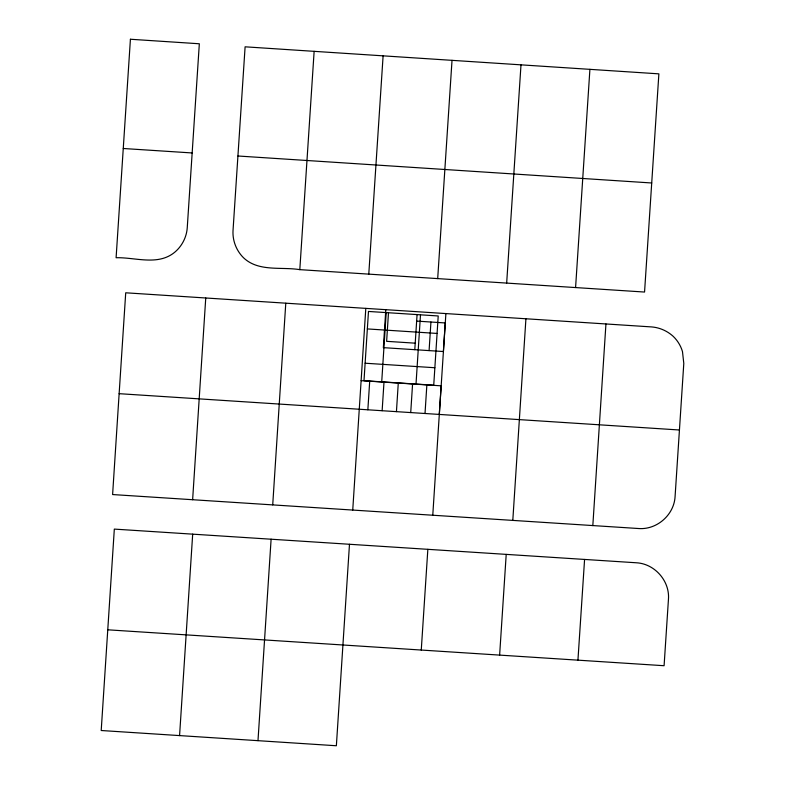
<?xml version="1.0" encoding="UTF-8"?>
<svg xmlns="http://www.w3.org/2000/svg" width="785" height="785" viewBox="0 0 785 785"><rect width="100%" height="100%" fill="white"/><g stroke="black" fill="none" stroke-linecap="round" stroke-linejoin="round"><path stroke-width="1.18" d="M119.134 393.677L112.608 494.55L638.539 528.521C656.888 530.003 674.178 514.823 675.09 496.444L683.794 363.426L682.479 351.572A34.726 34.726 0 0 0 673.255 336.392C667.348 330.976 659.714 327.58 651.717 326.933L125.718 292.795L119.134 393.677L679.447 429.994M192.629 499.711L205.749 298.006M272.719 504.863L285.779 303.216M352.74 510.073L365.8 308.377M367.851 409.79L369.706 381.206M385.808 309.683L383.355 347.647L443.407 351.533L445.232 322.949L416.649 321.094M381.716 381.844L386.2 312.597M382.138 410.712L383.993 382.128M388.487 312.744L386.632 341.328L415.216 343.173M396.435 411.634L398.28 383.051M410.722 412.567L412.576 383.983M414.794 349.678L417.07 314.589M416.011 384.061L420.495 314.814M425.019 413.489L426.863 384.905M429.091 350.601L430.936 322.027M432.771 515.235L441.16 385.827L361.129 380.647M512.801 520.386L525.921 318.798M592.822 525.607L605.941 323.96M107.731 629.806L664.09 665.719L668.447 599.328C669.929 580.998 654.71 563.718 636.36 562.776L114.325 529.1L101.206 730.511L336.363 745.75L349.482 544.28M179.569 735.614L192.688 534.134M257.99 740.647L271.11 539.177M299.811 269.647L314.137 51.339L658.88 73.849L644.554 292.049L299.811 269.647C281.315 266.625 258.658 272.042 243.615 257.853C236.432 250.798 232.468 240.76 233.017 230.702L245.106 46.815L314.137 51.339M368.783 274.122L383.109 55.804M437.696 278.587L452.023 60.327M421.26 650.088L427.845 549.323M439.306 414.411L445.89 313.588M506.668 283.061L520.995 64.861M499.623 655.122L506.207 554.416M575.582 287.526L589.908 69.325M577.937 660.165L584.58 559.46M123.255 148.493L192.178 152.957M651.717 182.983L237.943 155.999M367.341 328.925L437.088 333.439M365.123 363.219L434.861 367.733M368.479 311.449L363.995 380.696L433.732 385.209L438.216 315.962L368.479 311.449M130.418 39.25L116.101 257.735C134.775 257.215 156.607 265.605 173.269 253.378C181.325 247.393 186.496 237.894 187.242 227.895L199.331 43.774L130.418 39.25"/></g></svg>
